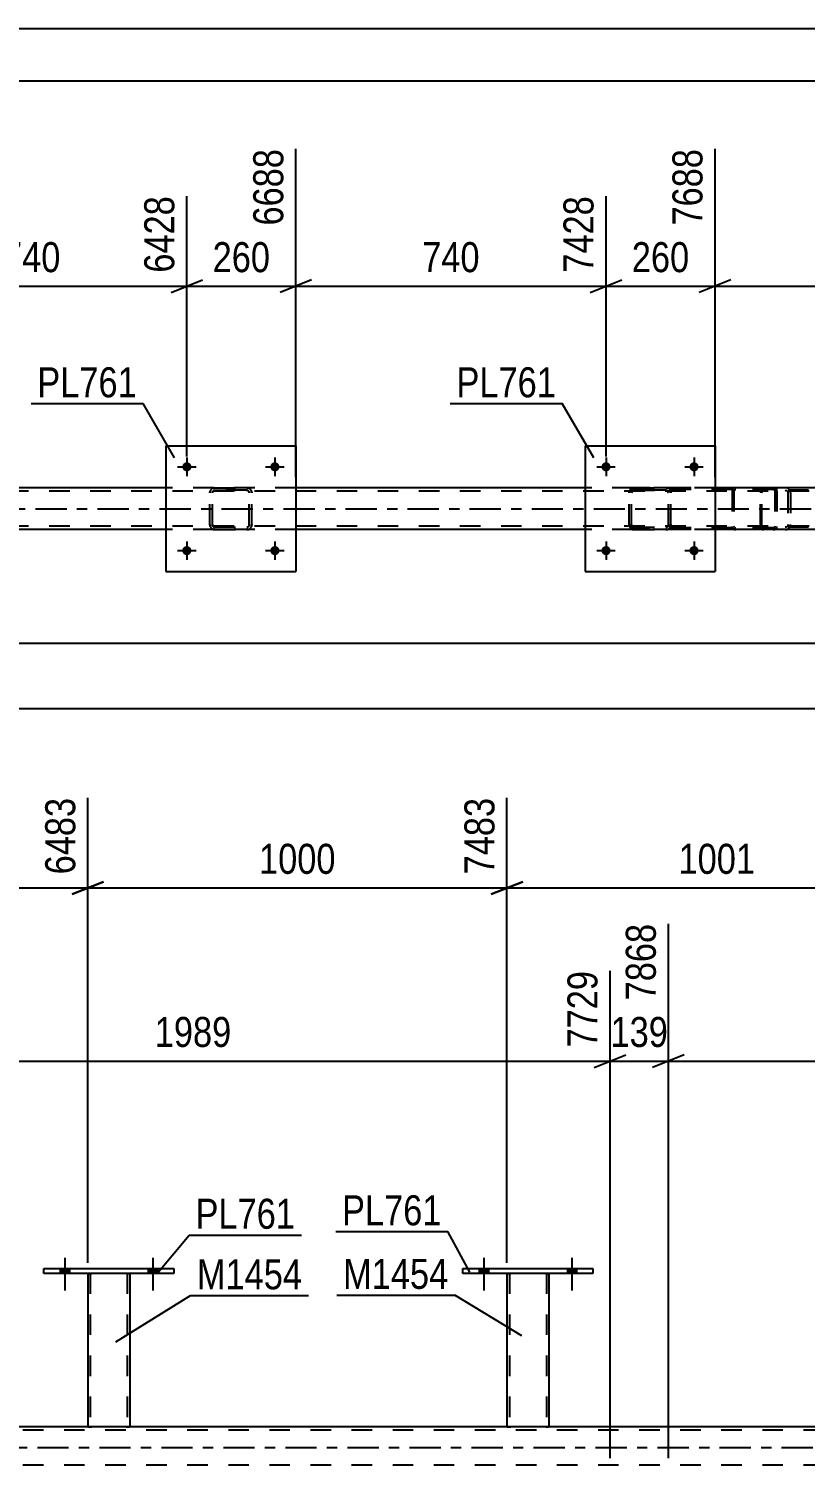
# Model space of a CAD drawing. Header units: millimetres. Extents: x 0 to 841, y 0 to 594.
# Drawn here: x 333 to 407.1, y 456.8 to 594 of the extents above; entities that cross this region are included whole.
import ezdxf

# ---------------------------------------------------------------- set-up
doc = ezdxf.new("R2010")
doc.units = ezdxf.units.MM
doc.linetypes.add('DXK_LINE_DOT2', pattern=[3.9198, 1.9599, -1.9599])
doc.linetypes.add('DXK_LINE_DOT3', pattern=[5.9187, 2.979, -0.9799, 0.9799, -0.9799])
doc.styles.add('Arial Narrow', font='ARIALN.TTF', dxfattribs={"height": 0.2})

# ---------------------------------------------------------------- blocks, each defined once
blk = doc.blocks.new('Unknown-318885939-1135')
at = {"color": 5, "linetype": 'Continuous'}
for p, q in [((841, 594), (0, 594)), ((836, 589), (5, 589))]:
    blk.add_line(p, q, dxfattribs=at)
blk = doc.blocks.new('Part-318885939-5201 - 5128')
at = {"color": 7, "linetype": 'DXK_LINE_DOT2'}
for p, q in [((402.92, 550.03), (402.86, 549.87)), ((403, 550.13), (402.92, 550.03)), ((403.11, 550.17), (403, 550.13)), ((415.26, 550.17), (403.11, 550.17)), ((404.38, 549.93), (404.38, 550.17)), ((405.39, 550.13), (405.2, 550.17)), ((402.86, 549.87), (402.84, 549.69)), ((402.84, 546.65), (402.84, 549.69)), ((402.97, 549.69), (402.98, 549.78)), ((402.97, 546.65), (402.97, 549.69)), ((402.98, 549.78), (403.01, 549.86)), ((403.01, 549.86), (403.06, 549.91)), ((403.06, 549.91), (403.11, 549.93)), ((415.26, 549.93), (403.11, 549.93)), ((405.2, 549.93), (405.29, 549.91)), ((405.29, 549.91), (405.38, 549.86)), ((405.38, 549.86), (405.43, 549.78)), ((405.43, 549.78), (405.45, 549.69)), ((405.45, 549.69), (405.45, 546.65)), ((405.68, 549.77), (405.66, 549.87)), ((405.7, 549.69), (405.68, 549.77)), ((405.7, 549.69), (405.7, 546.65)), ((402.84, 546.65), (402.86, 546.46)), ((402.86, 546.46), (402.92, 546.31)), ((402.92, 546.31), (403, 546.2)), ((402.98, 546.55), (402.97, 546.65)), ((403.01, 546.48), (402.98, 546.55)), ((403, 546.2), (403.11, 546.17)), ((403.06, 546.42), (403.01, 546.48)), ((403.11, 546.41), (403.06, 546.42)), ((415.26, 546.41), (403.11, 546.41)), ((415.26, 546.17), (403.11, 546.17)), ((404.38, 546.17), (404.38, 546.41)), ((405.29, 546.42), (405.2, 546.41)), ((405.2, 546.17), (405.39, 546.2)), ((405.38, 546.48), (405.29, 546.42)), ((405.43, 546.55), (405.38, 546.48)), ((405.45, 546.65), (405.43, 546.55)), ((405.66, 546.46), (405.68, 546.56)), ((405.68, 546.56), (405.7, 546.65))]:
    blk.add_line(p, q, dxfattribs=at)
for centre, start, end in [((405.21, 549.67), 23.8494, 68.8059), ((405.21, 546.66), 291.1941, 336.1506)]:
    blk.add_arc(centre, 0.492, start, end, dxfattribs=at)
blk = doc.blocks.new('Part-318885939-5285 - 5128')
at = {"color": 2, "linetype": 'Continuous'}
for p, q in [((346.09, 554.17), (346.09, 542.17)), ((346.09, 554.17), (358.49, 554.17)), ((358.49, 554.17), (358.49, 542.17)), ((346.09, 542.17), (358.49, 542.17))]:
    blk.add_line(p, q, dxfattribs=at)
blk = doc.blocks.new('Part-318885939-5157 - 5128')
at = {"color": 2, "linetype": 'Continuous'}
for p, q in [((346.09, 550.17), (318.5, 550.17)), ((386.09, 550.17), (358.49, 550.17)), ((426.14, 550.17), (398.49, 550.17)), ((346.09, 546.17), (318.5, 546.17)), ((386.09, 546.17), (358.49, 546.17)), ((426.14, 546.17), (398.49, 546.17))]:
    blk.add_line(p, q, dxfattribs=at)
at = {"color": 7, "linetype": 'DXK_LINE_DOT2'}
for p, q in [((358.49, 550.17), (346.09, 550.17)), ((398.49, 550.17), (386.09, 550.17)), ((768.09, 549.85), (90.98, 549.85)), ((768.09, 546.49), (90.98, 546.49)), ((358.49, 546.17), (346.09, 546.17)), ((398.49, 546.17), (386.09, 546.17))]:
    blk.add_line(p, q, dxfattribs=at)
at = {"color": 7, "linetype": 'DXK_LINE_DOT3'}
blk.add_line((90.98, 548.17), (768.09, 548.17), dxfattribs=at)
blk = doc.blocks.new('Part-318885939-5204 - 5128')
at = {"color": 7, "linetype": 'DXK_LINE_DOT2'}
for p, q in [((390.59, 550.13), (390.77, 550.17)), ((390.77, 550.17), (390.59, 550.13)), ((390.77, 550.17), (393.81, 550.17)), ((390.77, 550.17), (390.77, 550.17)), ((390.77, 550.17), (393.81, 550.17)), ((393.81, 550.17), (393.81, 550.17)), ((393.81, 550.17), (394, 550.13)), ((394, 550.13), (393.81, 550.17)), ((390.29, 549.69), (390.33, 549.87)), ((390.33, 549.87), (390.29, 549.69)), ((390.29, 546.65), (390.29, 549.69)), ((390.53, 549.69), (390.55, 549.78)), ((390.55, 549.78), (390.53, 549.69)), ((390.53, 546.65), (390.53, 549.69)), ((390.55, 549.78), (390.6, 549.86)), ((390.6, 549.86), (390.55, 549.78)), ((390.6, 549.86), (390.68, 549.91)), ((390.68, 549.91), (390.6, 549.86)), ((390.68, 549.91), (390.77, 549.93)), ((390.77, 549.93), (390.68, 549.91)), ((390.77, 549.93), (393.81, 549.93)), ((390.77, 549.93), (390.77, 549.93)), ((393.81, 549.93), (390.77, 549.93)), ((393.81, 549.93), (393.81, 549.93)), ((393.81, 549.93), (393.9, 549.91)), ((393.9, 549.91), (393.81, 549.93)), ((393.9, 549.91), (393.98, 549.86)), ((393.98, 549.86), (393.9, 549.91)), ((393.98, 549.86), (394.03, 549.78)), ((394.03, 549.78), (393.98, 549.86)), ((394.03, 549.78), (394.05, 549.69)), ((394.05, 549.69), (394.03, 549.78)), ((394.05, 546.65), (394.05, 549.69)), ((394.26, 549.87), (394.29, 549.69)), ((394.29, 549.69), (394.26, 549.87)), ((394.29, 546.65), (394.29, 549.69)), ((390.33, 546.46), (390.29, 546.65)), ((390.29, 546.65), (390.33, 546.46)), ((390.55, 546.55), (390.53, 546.65)), ((390.53, 546.65), (390.55, 546.55)), ((390.6, 546.48), (390.55, 546.55)), ((390.55, 546.55), (390.6, 546.48)), ((390.77, 546.17), (390.59, 546.2)), ((390.59, 546.2), (390.77, 546.17)), ((390.68, 546.42), (390.6, 546.48)), ((390.6, 546.48), (390.68, 546.42)), ((390.77, 546.41), (390.68, 546.42)), ((390.68, 546.42), (390.77, 546.41)), ((390.77, 546.41), (393.81, 546.41)), ((390.77, 546.41), (390.77, 546.41)), ((390.77, 546.41), (393.81, 546.41)), ((390.77, 546.17), (393.81, 546.17)), ((390.77, 546.17), (390.77, 546.17)), ((390.77, 546.17), (393.81, 546.17)), ((393.9, 546.42), (393.81, 546.41)), ((393.81, 546.41), (393.9, 546.42)), ((393.81, 546.41), (393.81, 546.41)), ((394, 546.2), (393.81, 546.17)), ((393.81, 546.17), (394, 546.2)), ((393.81, 546.17), (393.81, 546.17)), ((393.98, 546.48), (393.9, 546.42)), ((393.9, 546.42), (393.98, 546.48)), ((394.03, 546.55), (393.98, 546.48)), ((393.98, 546.48), (394.03, 546.55)), ((394.05, 546.65), (394.03, 546.55)), ((394.03, 546.55), (394.05, 546.65)), ((394.29, 546.65), (394.26, 546.46)), ((394.26, 546.46), (394.29, 546.65))]:
    blk.add_line(p, q, dxfattribs=at)
at = {"color": 7, "linetype": 'DXK_LINE_DOT3'}
blk.add_line((392.29, 548.17), (392.29, 548.17), dxfattribs=at)
at = {"color": 7, "linetype": 'DXK_LINE_DOT2'}
for centre, start, end in [((390.77, 549.69), 112.5, 157.5), ((390.77, 549.69), 112.5, 157.5), ((393.81, 549.69), 22.5, 67.5), ((393.81, 549.69), 22.5, 67.5), ((390.77, 546.65), 202.5, 247.5), ((390.77, 546.65), 202.5, 247.5), ((393.81, 546.65), 292.5, 337.5), ((393.81, 546.65), 292.5, 337.5)]:
    blk.add_arc(centre, 0.48, start, end, dxfattribs=at)
blk = doc.blocks.new('Part-318885939-5241 - 5128')
at = {"color": 7, "linetype": 'DXK_LINE_DOT2'}
for p, q in [((404.04, 550.17), (388.71, 550.17)), ((400.47, 550.17), (400.34, 550.14)), ((404.17, 550.14), (404.04, 550.17)), ((404.04, 550.01), (388.71, 550.01)), ((400.15, 549.97), (400.13, 549.85)), ((400.13, 549.85), (400.13, 546.49)), ((400.3, 549.85), (400.31, 549.91)), ((400.3, 549.85), (400.3, 546.49)), ((400.31, 549.91), (400.35, 549.96)), ((400.35, 549.96), (400.4, 549.99)), ((400.4, 549.99), (400.47, 550.01)), ((404.04, 550.01), (404.11, 549.99)), ((404.11, 549.99), (404.13, 549.98)), ((404.13, 549.98), (404.16, 549.96)), ((404.16, 549.96), (404.2, 549.91)), ((404.2, 549.91), (404.21, 549.85)), ((404.21, 549.85), (404.21, 546.49)), ((404.38, 549.85), (404.36, 549.97)), ((404.38, 549.85), (404.38, 546.49)), ((404.04, 546.33), (388.71, 546.33)), ((404.04, 546.17), (388.71, 546.17)), ((400.13, 546.49), (400.15, 546.36)), ((400.31, 546.43), (400.3, 546.49)), ((400.35, 546.37), (400.31, 546.43)), ((400.34, 546.19), (400.47, 546.17)), ((400.35, 546.37), (400.38, 546.35)), ((400.38, 546.35), (400.4, 546.34)), ((400.4, 546.34), (400.47, 546.33)), ((404.11, 546.34), (404.04, 546.33)), ((404.04, 546.17), (404.17, 546.19)), ((404.16, 546.37), (404.11, 546.34)), ((404.2, 546.43), (404.16, 546.37)), ((404.21, 546.49), (404.2, 546.43)), ((404.36, 546.36), (404.38, 546.49))]:
    blk.add_line(p, q, dxfattribs=at)
for centre, start, end in [((400.45, 549.83), 110.7583, 155.68), ((404.06, 549.83), 24.32, 69.2417), ((400.45, 546.5), 204.32, 249.2417), ((404.06, 546.5), 290.7583, 335.68)]:
    blk.add_arc(centre, 0.331, start, end, dxfattribs=at)
blk = doc.blocks.new('Bolt-318885939-5286 - 5128')
at = {"linetype": 'Continuous'}
for points in [[(388.53, 552.17, -1), (387.65, 552.17, -1)], [(396.93, 552.17, -1), (396.05, 552.17, -1)]]:
    blk.add_hatch(color=1, dxfattribs=at).paths.add_polyline_path(points)
at = {"color": 1, "linetype": 'Continuous'}
for p, q in [((388.09, 553.05), (388.09, 551.29)), ((396.49, 553.05), (396.49, 551.29)), ((387.21, 552.17), (388.97, 552.17)), ((395.61, 552.17), (397.37, 552.17))]:
    blk.add_line(p, q, dxfattribs=at)
blk = doc.blocks.new('Bolt-318885939-5287 - 5128')
at = {"linetype": 'Continuous'}
for points in [[(388.53, 544.17, -1), (387.65, 544.17, -1)], [(396.93, 544.17, -1), (396.05, 544.17, -1)]]:
    blk.add_hatch(color=1, dxfattribs=at).paths.add_polyline_path(points)
at = {"color": 1, "linetype": 'Continuous'}
for p, q in [((388.09, 545.05), (388.09, 543.29)), ((396.49, 545.05), (396.49, 543.29)), ((387.21, 544.17), (388.97, 544.17)), ((395.61, 544.17), (397.37, 544.17))]:
    blk.add_line(p, q, dxfattribs=at)
blk = doc.blocks.new('Part-318885939-5331 - 5128')
at = {"color": 2, "linetype": 'Continuous'}
for p, q in [((386.09, 554.17), (386.09, 542.17)), ((386.09, 554.17), (398.49, 554.17)), ((398.49, 554.17), (398.49, 542.17)), ((386.09, 542.17), (398.49, 542.17))]:
    blk.add_line(p, q, dxfattribs=at)
blk = doc.blocks.new('Part-318885939-5332 - 5128')
at = {"color": 7, "linetype": 'DXK_LINE_DOT2'}
for p, q in [((350.59, 550.13), (350.77, 550.17)), ((350.77, 550.17), (350.59, 550.13)), ((350.77, 550.17), (353.81, 550.17)), ((350.77, 550.17), (350.77, 550.17)), ((350.77, 550.17), (353.81, 550.17)), ((353.81, 550.17), (353.81, 550.17)), ((353.81, 550.17), (354, 550.13)), ((354, 550.13), (353.81, 550.17)), ((350.29, 549.69), (350.33, 549.87)), ((350.33, 549.87), (350.29, 549.69)), ((350.29, 546.65), (350.29, 549.69)), ((350.53, 549.69), (350.55, 549.78)), ((350.55, 549.78), (350.53, 549.69)), ((350.53, 546.65), (350.53, 549.69)), ((350.55, 549.78), (350.6, 549.86)), ((350.6, 549.86), (350.55, 549.78)), ((350.6, 549.86), (350.68, 549.91)), ((350.68, 549.91), (350.6, 549.86)), ((350.68, 549.91), (350.77, 549.93)), ((350.77, 549.93), (350.68, 549.91)), ((350.77, 549.93), (353.81, 549.93)), ((350.77, 549.93), (350.77, 549.93)), ((353.81, 549.93), (350.77, 549.93)), ((353.81, 549.93), (353.81, 549.93)), ((353.81, 549.93), (353.9, 549.91)), ((353.9, 549.91), (353.81, 549.93)), ((353.9, 549.91), (353.98, 549.86)), ((353.98, 549.86), (353.9, 549.91)), ((353.98, 549.86), (354.03, 549.78)), ((354.03, 549.78), (353.98, 549.86)), ((354.03, 549.78), (354.05, 549.69)), ((354.05, 549.69), (354.03, 549.78)), ((354.05, 546.65), (354.05, 549.69)), ((354.26, 549.87), (354.29, 549.69)), ((354.29, 549.69), (354.26, 549.87)), ((354.29, 546.65), (354.29, 549.69)), ((350.33, 546.46), (350.29, 546.65)), ((350.29, 546.65), (350.33, 546.46)), ((350.55, 546.55), (350.53, 546.65)), ((350.53, 546.65), (350.55, 546.55)), ((350.6, 546.48), (350.55, 546.55)), ((350.55, 546.55), (350.6, 546.48)), ((350.77, 546.17), (350.59, 546.2)), ((350.59, 546.2), (350.77, 546.17)), ((350.68, 546.42), (350.6, 546.48)), ((350.6, 546.48), (350.68, 546.42)), ((350.77, 546.41), (350.68, 546.42)), ((350.68, 546.42), (350.77, 546.41)), ((350.77, 546.41), (353.81, 546.41)), ((350.77, 546.41), (350.77, 546.41)), ((350.77, 546.41), (353.81, 546.41)), ((350.77, 546.17), (353.81, 546.17)), ((350.77, 546.17), (350.77, 546.17)), ((350.77, 546.17), (353.81, 546.17)), ((353.9, 546.42), (353.81, 546.41)), ((353.81, 546.41), (353.9, 546.42)), ((353.81, 546.41), (353.81, 546.41)), ((354, 546.2), (353.81, 546.17)), ((353.81, 546.17), (354, 546.2)), ((353.81, 546.17), (353.81, 546.17)), ((353.98, 546.48), (353.9, 546.42)), ((353.9, 546.42), (353.98, 546.48)), ((354.03, 546.55), (353.98, 546.48)), ((353.98, 546.48), (354.03, 546.55)), ((354.05, 546.65), (354.03, 546.55)), ((354.03, 546.55), (354.05, 546.65)), ((354.29, 546.65), (354.26, 546.46)), ((354.26, 546.46), (354.29, 546.65))]:
    blk.add_line(p, q, dxfattribs=at)
at = {"color": 7, "linetype": 'DXK_LINE_DOT3'}
blk.add_line((352.29, 548.17), (352.29, 548.17), dxfattribs=at)
at = {"color": 7, "linetype": 'DXK_LINE_DOT2'}
for centre, start, end in [((350.77, 549.69), 112.5, 157.5), ((350.77, 549.69), 112.5, 157.5), ((353.81, 549.69), 22.5, 67.5), ((353.81, 549.69), 22.5, 67.5), ((350.77, 546.65), 202.5, 247.5), ((350.77, 546.65), 202.5, 247.5), ((353.81, 546.65), 292.5, 337.5), ((353.81, 546.65), 292.5, 337.5)]:
    blk.add_arc(centre, 0.48, start, end, dxfattribs=at)
blk = doc.blocks.new('Bolt-318885939-5356 - 5128')
at = {"linetype": 'Continuous'}
for points in [[(348.53, 552.17, -1), (347.65, 552.17, -1)], [(356.93, 552.17, -1), (356.05, 552.17, -1)]]:
    blk.add_hatch(color=1, dxfattribs=at).paths.add_polyline_path(points)
at = {"color": 1, "linetype": 'Continuous'}
for p, q in [((348.09, 553.05), (348.09, 551.29)), ((356.49, 553.05), (356.49, 551.29)), ((347.21, 552.17), (348.97, 552.17)), ((355.61, 552.17), (357.37, 552.17))]:
    blk.add_line(p, q, dxfattribs=at)
blk = doc.blocks.new('Bolt-318885939-5357 - 5128')
at = {"linetype": 'Continuous'}
for points in [[(348.53, 544.17, -1), (347.65, 544.17, -1)], [(356.93, 544.17, -1), (356.05, 544.17, -1)]]:
    blk.add_hatch(color=1, dxfattribs=at).paths.add_polyline_path(points)
at = {"color": 1, "linetype": 'Continuous'}
for p, q in [((348.09, 545.05), (348.09, 543.29)), ((356.49, 545.05), (356.49, 543.29)), ((347.21, 544.17), (348.97, 544.17)), ((355.61, 544.17), (357.37, 544.17))]:
    blk.add_line(p, q, dxfattribs=at)
blk = doc.blocks.new('Bolt-318885939-3426 - 3359')
at = {"linetype": 'Continuous'}
for points in [[(376, 475.16), (376.88, 475.16), (376.88, 475.64), (376, 475.64)], [(384.4, 475.16), (385.28, 475.16), (385.28, 475.64), (384.4, 475.64)]]:
    blk.add_hatch(color=1, dxfattribs=at).paths.add_polyline_path(points)
at = {"color": 1, "linetype": 'Continuous'}
for p, q in [((376.44, 476.64), (376.44, 473.52)), ((384.84, 476.64), (384.84, 473.52)), ((376, 475.64), (376, 475.16)), ((376.88, 475.64), (376.88, 475.16)), ((384.4, 475.64), (384.4, 475.16)), ((385.28, 475.64), (385.28, 475.16))]:
    blk.add_line(p, q, dxfattribs=at)
blk = doc.blocks.new('Bolt-318885939-3427 - 3359')
at = {"linetype": 'Continuous'}
for points in [[(376, 475.16), (376.88, 475.16), (376.88, 475.64), (376, 475.64)], [(384.4, 475.16), (385.28, 475.16), (385.28, 475.64), (384.4, 475.64)]]:
    blk.add_hatch(color=1, dxfattribs=at).paths.add_polyline_path(points)
at = {"color": 1, "linetype": 'Continuous'}
for p, q in [((376.44, 476.64), (376.44, 473.52)), ((384.84, 476.64), (384.84, 473.52)), ((376, 475.64), (376, 475.16)), ((376.88, 475.64), (376.88, 475.16)), ((384.4, 475.64), (384.4, 475.16)), ((385.28, 475.64), (385.28, 475.16))]:
    blk.add_line(p, q, dxfattribs=at)
blk = doc.blocks.new('Bolt-318885939-3516 - 3359')
at = {"linetype": 'Continuous'}
for points in [[(336, 475.16), (336.88, 475.16), (336.88, 475.64), (336, 475.64)], [(344.4, 475.16), (345.28, 475.16), (345.28, 475.64), (344.4, 475.64)]]:
    blk.add_hatch(color=1, dxfattribs=at).paths.add_polyline_path(points)
at = {"color": 1, "linetype": 'Continuous'}
for p, q in [((336.44, 476.64), (336.44, 473.52)), ((344.84, 476.64), (344.84, 473.52)), ((336, 475.64), (336, 475.16)), ((336.88, 475.64), (336.88, 475.16)), ((344.4, 475.64), (344.4, 475.16)), ((345.28, 475.64), (345.28, 475.16))]:
    blk.add_line(p, q, dxfattribs=at)
blk = doc.blocks.new('Bolt-318885939-3517 - 3359')
at = {"linetype": 'Continuous'}
for points in [[(336, 475.16), (336.88, 475.16), (336.88, 475.64), (336, 475.64)], [(344.4, 475.16), (345.28, 475.16), (345.28, 475.64), (344.4, 475.64)]]:
    blk.add_hatch(color=1, dxfattribs=at).paths.add_polyline_path(points)
at = {"color": 1, "linetype": 'Continuous'}
for p, q in [((336.44, 476.64), (336.44, 473.52)), ((344.84, 476.64), (344.84, 473.52)), ((336, 475.64), (336, 475.16)), ((336.88, 475.64), (336.88, 475.16)), ((344.4, 475.64), (344.4, 475.16)), ((345.28, 475.64), (345.28, 475.16))]:
    blk.add_line(p, q, dxfattribs=at)
blk = doc.blocks.new('Part-318885939-3543 - 3359')
at = {"color": 2, "linetype": 'Continuous'}
for p, q in [((374.44, 475.64), (386.84, 475.64)), ((374.44, 475.16), (374.44, 475.64)), ((386.84, 475.16), (374.44, 475.16)), ((386.84, 475.64), (386.84, 475.16))]:
    blk.add_line(p, q, dxfattribs=at)
blk = doc.blocks.new('Part-318885939-3548 - 3359')
at = {"color": 2, "linetype": 'Continuous'}
for p, q in [((378.64, 475.16), (378.64, 460.52)), ((382.64, 475.16), (382.64, 460.52)), ((378.67, 460.52), (378.64, 460.52)), ((378.78, 460.52), (378.67, 460.52)), ((378.93, 460.52), (378.78, 460.52)), ((382.34, 460.52), (378.93, 460.52)), ((382.5, 460.52), (382.34, 460.52)), ((382.6, 460.52), (382.5, 460.52)), ((382.64, 460.52), (382.6, 460.52))]:
    blk.add_line(p, q, dxfattribs=at)
at = {"color": 7, "linetype": 'DXK_LINE_DOT2'}
for p, q in [((378.64, 475.16), (378.64, 475.16)), ((378.64, 475.16), (378.64, 475.16)), ((378.64, 475.16), (378.64, 475.16)), ((378.67, 475.16), (378.64, 475.16)), ((378.64, 475.16), (378.67, 475.16)), ((378.78, 475.16), (378.67, 475.16)), ((378.67, 475.16), (378.78, 475.16)), ((378.93, 475.16), (378.78, 475.16)), ((378.78, 475.16), (378.93, 475.16)), ((378.88, 475.16), (378.88, 475.16)), ((378.88, 475.16), (378.88, 460.52)), ((378.89, 475.16), (378.88, 475.16)), ((378.88, 475.16), (378.89, 475.16)), ((378.95, 475.16), (378.89, 475.16)), ((378.89, 475.16), (378.95, 475.16)), ((382.34, 475.16), (378.93, 475.16)), ((382.34, 475.16), (378.93, 475.16)), ((382.25, 475.16), (378.95, 475.16)), ((378.95, 475.16), (379.02, 475.16)), ((382.33, 475.16), (379.02, 475.16)), ((382.33, 475.16), (382.25, 475.16)), ((382.38, 475.16), (382.33, 475.16)), ((382.33, 475.16), (382.38, 475.16)), ((382.34, 475.16), (382.5, 475.16)), ((382.5, 475.16), (382.34, 475.16)), ((382.4, 475.16), (382.38, 475.16)), ((382.38, 475.16), (382.4, 475.16)), ((382.4, 475.16), (382.4, 475.16)), ((382.4, 475.16), (382.4, 460.52)), ((382.5, 475.16), (382.6, 475.16)), ((382.6, 475.16), (382.5, 475.16)), ((382.6, 475.16), (382.64, 475.16)), ((382.64, 475.16), (382.6, 475.16)), ((382.64, 475.16), (382.64, 475.16)), ((382.64, 475.16), (382.64, 475.16)), ((382.64, 475.16), (382.64, 475.16)), ((378.64, 460.52), (378.67, 460.52)), ((378.67, 460.52), (378.78, 460.52)), ((378.78, 460.52), (378.93, 460.52)), ((378.89, 460.52), (378.88, 460.52)), ((378.88, 460.52), (378.89, 460.52)), ((378.95, 460.52), (378.89, 460.52)), ((378.89, 460.52), (378.95, 460.52)), ((382.34, 460.52), (378.93, 460.52)), ((382.25, 460.52), (378.95, 460.52)), ((378.95, 460.52), (379.02, 460.52)), ((382.38, 460.52), (379.02, 460.52)), ((382.33, 460.52), (382.25, 460.52)), ((382.38, 460.52), (382.33, 460.52)), ((382.34, 460.52), (382.5, 460.52)), ((382.4, 460.52), (382.38, 460.52)), ((382.38, 460.52), (382.4, 460.52)), ((382.5, 460.52), (382.6, 460.52)), ((382.6, 460.52), (382.64, 460.52))]:
    blk.add_line(p, q, dxfattribs=at)
blk = doc.blocks.new('Part-318885939-3625 - 3359')
at = {"color": 2, "linetype": 'Continuous'}
for p, q in [((334.44, 475.64), (346.84, 475.64)), ((334.44, 475.16), (334.44, 475.64)), ((346.84, 475.16), (334.44, 475.16)), ((346.84, 475.64), (346.84, 475.16))]:
    blk.add_line(p, q, dxfattribs=at)
blk = doc.blocks.new('Part-318885939-3630 - 3359')
at = {"color": 2, "linetype": 'Continuous'}
for p, q in [((338.64, 475.16), (338.64, 460.52)), ((342.64, 475.16), (342.64, 460.52)), ((338.67, 460.52), (338.64, 460.52)), ((338.78, 460.52), (338.67, 460.52)), ((338.93, 460.52), (338.78, 460.52)), ((342.34, 460.52), (338.93, 460.52)), ((342.5, 460.52), (342.34, 460.52)), ((342.6, 460.52), (342.5, 460.52)), ((342.64, 460.52), (342.6, 460.52))]:
    blk.add_line(p, q, dxfattribs=at)
at = {"color": 7, "linetype": 'DXK_LINE_DOT2'}
for p, q in [((338.64, 475.16), (338.64, 475.16)), ((338.64, 475.16), (338.64, 475.16)), ((338.64, 475.16), (338.64, 475.16)), ((338.67, 475.16), (338.64, 475.16)), ((338.64, 475.16), (338.67, 475.16)), ((338.78, 475.16), (338.67, 475.16)), ((338.67, 475.16), (338.78, 475.16)), ((338.93, 475.16), (338.78, 475.16)), ((338.78, 475.16), (338.93, 475.16)), ((338.88, 475.16), (338.88, 475.16)), ((338.88, 475.16), (338.88, 460.52)), ((338.89, 475.16), (338.88, 475.16)), ((338.88, 475.16), (338.89, 475.16)), ((338.95, 475.16), (338.89, 475.16)), ((338.89, 475.16), (338.95, 475.16)), ((342.34, 475.16), (338.93, 475.16)), ((342.34, 475.16), (338.93, 475.16)), ((342.25, 475.16), (338.95, 475.16)), ((338.95, 475.16), (339.02, 475.16)), ((342.33, 475.16), (339.02, 475.16)), ((342.33, 475.16), (342.25, 475.16)), ((342.38, 475.16), (342.33, 475.16)), ((342.33, 475.16), (342.38, 475.16)), ((342.34, 475.16), (342.5, 475.16)), ((342.5, 475.16), (342.34, 475.16)), ((342.4, 475.16), (342.38, 475.16)), ((342.38, 475.16), (342.4, 475.16)), ((342.4, 475.16), (342.4, 475.16)), ((342.4, 475.16), (342.4, 460.52)), ((342.5, 475.16), (342.6, 475.16)), ((342.6, 475.16), (342.5, 475.16)), ((342.6, 475.16), (342.64, 475.16)), ((342.64, 475.16), (342.6, 475.16)), ((342.64, 475.16), (342.64, 475.16)), ((342.64, 475.16), (342.64, 475.16)), ((342.64, 475.16), (342.64, 475.16)), ((338.64, 460.52), (338.67, 460.52)), ((338.67, 460.52), (338.78, 460.52)), ((338.78, 460.52), (338.93, 460.52)), ((338.89, 460.52), (338.88, 460.52)), ((338.88, 460.52), (338.89, 460.52)), ((338.95, 460.52), (338.89, 460.52)), ((338.89, 460.52), (338.95, 460.52)), ((342.34, 460.52), (338.93, 460.52)), ((342.25, 460.52), (338.95, 460.52)), ((338.95, 460.52), (339.02, 460.52)), ((342.38, 460.52), (339.02, 460.52)), ((342.33, 460.52), (342.25, 460.52)), ((342.38, 460.52), (342.33, 460.52)), ((342.34, 460.52), (342.5, 460.52)), ((342.4, 460.52), (342.38, 460.52)), ((342.38, 460.52), (342.4, 460.52)), ((342.5, 460.52), (342.6, 460.52)), ((342.6, 460.52), (342.64, 460.52))]:
    blk.add_line(p, q, dxfattribs=at)
blk = doc.blocks.new('Part-318885939-3751 - 3359')
at = {"color": 7, "linetype": 'DXK_LINE_DOT2'}
for p, q in [((800.87, 460.2), (79.32, 460.2)), ((342.64, 460.52), (338.64, 460.52)), ((382.64, 460.52), (378.64, 460.52)), ((800.87, 456.84), (79.32, 456.84))]:
    blk.add_line(p, q, dxfattribs=at)
at = {"color": 2, "linetype": 'Continuous'}
for p, q in [((338.64, 460.52), (302.64, 460.52)), ((378.64, 460.52), (342.64, 460.52)), ((418.69, 460.52), (382.64, 460.52))]:
    blk.add_line(p, q, dxfattribs=at)
at = {"color": 7, "linetype": 'DXK_LINE_DOT3'}
blk.add_line((79.32, 458.52), (800.87, 458.52), dxfattribs=at)
blk = doc.blocks.new('StraightDimension-318885939-22563 - 5128')
at = {"color": 7, "linetype": 'Continuous'}
for p, q in [((358.49, 551.17), (358.49, 582.52)), ((388.09, 553.17), (388.09, 578.02)), ((359.99, 570.01), (356.99, 568.81)), ((358.49, 569.41), (388.09, 569.41)), ((386.59, 568.81), (389.59, 570.01))]:
    blk.add_line(p, q, dxfattribs=at)
at = {"color": 0}
blk.add_wipeout([(376.63, 570.16), (376.63, 574.36), (369.95, 574.36), (369.95, 570.16)], dxfattribs=at)
at = {"color": 3, "style": 'Arial Narrow'}
blk.add_text('740', height=2.863, dxfattribs=at).set_placement((370.55, 570.76))
at = {"color": 0, "linetype": 'Continuous'}
blk.add_wipeout([(387.49, 578.62), (383.29, 578.62), (383.29, 570.11), (387.49, 570.11)], dxfattribs=at)
at = {"color": 3, "linetype": 'Continuous', "style": 'Arial Narrow'}
blk.add_text('7428', height=2.863, rotation=90.0002, dxfattribs=at).set_placement((386.89, 570.71))
blk = doc.blocks.new('StraightDimension-318885939-22564 - 5128')
at = {"color": 7, "linetype": 'Continuous'}
for p, q in [((358.49, 551.17), (358.49, 582.52)), ((348.09, 553.17), (348.09, 578.02)), ((346.59, 568.81), (349.59, 570.01)), ((348.09, 569.41), (358.49, 569.41)), ((359.99, 570.01), (356.99, 568.81))]:
    blk.add_line(p, q, dxfattribs=at)
at = {"color": 0}
blk.add_wipeout([(356.63, 570.16), (356.63, 574.36), (349.95, 574.36), (349.95, 570.16)], dxfattribs=at)
at = {"color": 3, "style": 'Arial Narrow'}
blk.add_text('260', height=2.863, dxfattribs=at).set_placement((350.55, 570.76))
at = {"color": 0, "linetype": 'Continuous'}
blk.add_wipeout([(357.89, 583.12), (353.69, 583.12), (353.69, 574.61), (357.89, 574.61)], dxfattribs=at)
at = {"color": 3, "linetype": 'Continuous', "style": 'Arial Narrow'}
blk.add_text('6688', height=2.863, rotation=90.0002, dxfattribs=at).set_placement((357.29, 575.21))
blk = doc.blocks.new('StraightDimension-318885939-22565 - 5128')
at = {"color": 7, "linetype": 'Continuous'}
for p, q in [((318.5, 551.17), (318.5, 582.52)), ((348.09, 553.17), (348.09, 578.02)), ((320, 570.01), (317, 568.81)), ((318.5, 569.41), (348.09, 569.41)), ((346.59, 568.81), (349.59, 570.01))]:
    blk.add_line(p, q, dxfattribs=at)
at = {"color": 0}
blk.add_wipeout([(336.64, 570.16), (336.64, 574.36), (329.95, 574.36), (329.95, 570.16)], dxfattribs=at)
at = {"color": 3, "style": 'Arial Narrow'}
blk.add_text('740', height=2.863, dxfattribs=at).set_placement((330.55, 570.76))
at = {"color": 0, "linetype": 'Continuous'}
blk.add_wipeout([(347.49, 578.62), (343.29, 578.62), (343.29, 570.11), (347.49, 570.11)], dxfattribs=at)
at = {"color": 3, "linetype": 'Continuous', "style": 'Arial Narrow'}
blk.add_text('6428', height=2.863, rotation=90.0002, dxfattribs=at).set_placement((346.89, 570.71))
blk = doc.blocks.new('StraightDimension-318885939-9097 - 5128')
at = {"color": 7, "linetype": 'Continuous'}
blk.add_line((90.98, 535.34), (804.22, 535.34), dxfattribs=at)
blk = doc.blocks.new('StraightDimension-318885939-6133 - 5128')
at = {"color": 7, "linetype": 'Continuous'}
blk.add_line((90.34, 529.08), (804.86, 529.08), dxfattribs=at)
blk = doc.blocks.new('StraightDimension-318885939-22561 - 5128')
at = {"color": 7, "linetype": 'Continuous'}
for p, q in [((398.49, 551.17), (398.49, 582.52)), ((428.14, 553.17), (428.14, 578.02)), ((399.99, 570.01), (396.99, 568.81)), ((398.49, 569.41), (428.14, 569.41)), ((426.64, 568.81), (429.64, 570.01))]:
    blk.add_line(p, q, dxfattribs=at)
at = {"color": 0}
blk.add_wipeout([(416.66, 570.16), (416.66, 574.36), (409.98, 574.36), (409.98, 570.16)], dxfattribs=at)
at = {"color": 3, "style": 'Arial Narrow'}
blk.add_text('741', height=2.863, dxfattribs=at).set_placement((410.58, 570.76))
at = {"color": 0, "linetype": 'Continuous'}
blk.add_wipeout([(427.54, 578.62), (423.34, 578.62), (423.34, 570.11), (427.54, 570.11)], dxfattribs=at)
at = {"color": 3, "linetype": 'Continuous', "style": 'Arial Narrow'}
blk.add_text('8429', height=2.863, rotation=90.0002, dxfattribs=at).set_placement((426.94, 570.71))
blk = doc.blocks.new('StraightDimension-318885939-22562 - 5128')
at = {"color": 7, "linetype": 'Continuous'}
for p, q in [((398.49, 551.17), (398.49, 582.52)), ((388.09, 553.17), (388.09, 578.02)), ((386.59, 568.81), (389.59, 570.01)), ((388.09, 569.41), (398.49, 569.41)), ((399.99, 570.01), (396.99, 568.81))]:
    blk.add_line(p, q, dxfattribs=at)
at = {"color": 0}
blk.add_wipeout([(396.63, 570.16), (396.63, 574.36), (389.95, 574.36), (389.95, 570.16)], dxfattribs=at)
at = {"color": 3, "style": 'Arial Narrow'}
blk.add_text('260', height=2.863, dxfattribs=at).set_placement((390.55, 570.76))
at = {"color": 0, "linetype": 'Continuous'}
blk.add_wipeout([(397.89, 583.12), (393.69, 583.12), (393.69, 574.61), (397.89, 574.61)], dxfattribs=at)
at = {"color": 3, "linetype": 'Continuous', "style": 'Arial Narrow'}
blk.add_text('7688', height=2.863, rotation=90.0002, dxfattribs=at).set_placement((397.29, 575.21))
blk = doc.blocks.new('StraightDimension-318885939-24638 - 3359')
at = {"color": 7, "linetype": 'Continuous'}
for p, q in [((338.64, 476.16), (338.64, 520.58)), ((378.64, 476.16), (378.64, 520.58)), ((340.14, 512.56), (337.14, 511.36)), ((338.64, 511.96), (378.64, 511.96)), ((377.14, 511.36), (380.14, 512.56))]:
    blk.add_line(p, q, dxfattribs=at)
at = {"color": 0}
blk.add_wipeout([(362.89, 512.71), (362.89, 516.91), (354.38, 516.91), (354.38, 512.71)], dxfattribs=at)
at = {"color": 3, "style": 'Arial Narrow'}
blk.add_text('1000', height=2.863, dxfattribs=at).set_placement((354.98, 513.31))
at = {"color": 0, "linetype": 'Continuous'}
blk.add_wipeout([(378.04, 521.18), (373.84, 521.18), (373.84, 512.66), (378.04, 512.66)], dxfattribs=at)
at = {"color": 3, "linetype": 'Continuous', "style": 'Arial Narrow'}
blk.add_text('7483', height=2.863, rotation=90.0002, dxfattribs=at).set_placement((377.44, 513.26))
blk = doc.blocks.new('StraightDimension-318885939-24637 - 3359')
at = {"color": 7, "linetype": 'Continuous'}
for p, q in [((378.64, 476.16), (378.64, 520.58)), ((418.69, 476.16), (418.69, 520.58)), ((380.14, 512.56), (377.14, 511.36)), ((378.64, 511.96), (418.69, 511.96)), ((417.19, 511.36), (420.19, 512.56))]:
    blk.add_line(p, q, dxfattribs=at)
at = {"color": 0}
blk.add_wipeout([(402.92, 512.71), (402.92, 516.91), (394.41, 516.91), (394.41, 512.71)], dxfattribs=at)
at = {"color": 3, "style": 'Arial Narrow'}
blk.add_text('1001', height=2.863, dxfattribs=at).set_placement((395.01, 513.31))
at = {"color": 0, "linetype": 'Continuous'}
blk.add_wipeout([(418.09, 521.18), (413.89, 521.18), (413.89, 512.66), (418.09, 512.66)], dxfattribs=at)
at = {"color": 3, "linetype": 'Continuous', "style": 'Arial Narrow'}
blk.add_text('8484', height=2.863, rotation=90.0002, dxfattribs=at).set_placement((417.49, 513.26))
blk = doc.blocks.new('StraightDimension-318885939-4780 - 3359')
at = {"color": 7, "linetype": 'Continuous'}
for p, q in [((394.04, 457.52), (394.04, 508.54)), ((388.47, 457.52), (388.47, 504.04)), ((386.97, 494.83), (389.97, 496.03)), ((388.47, 495.43), (394.04, 495.43)), ((395.54, 496.03), (392.54, 494.83))]:
    blk.add_line(p, q, dxfattribs=at)
at = {"color": 0}
blk.add_wipeout([(394.6, 496.18), (394.6, 500.38), (387.92, 500.38), (387.92, 496.18)], dxfattribs=at)
at = {"color": 3, "style": 'Arial Narrow'}
blk.add_text('139', height=2.863, dxfattribs=at).set_placement((388.52, 496.78))
at = {"color": 0, "linetype": 'Continuous'}
blk.add_wipeout([(393.44, 509.14), (389.24, 509.14), (389.24, 500.63), (393.44, 500.63)], dxfattribs=at)
at = {"color": 3, "linetype": 'Continuous', "style": 'Arial Narrow'}
blk.add_text('7868', height=2.863, rotation=90.0002, dxfattribs=at).set_placement((392.84, 501.23))
blk = doc.blocks.new('StraightDimension-318885939-4799 - 3359')
at = {"color": 7, "linetype": 'Continuous'}
for p, q in [((394.04, 457.52), (394.04, 508.54)), ((473.6, 457.52), (473.6, 504.04)), ((395.54, 496.03), (392.54, 494.83)), ((394.04, 495.43), (473.6, 495.43)), ((472.1, 494.83), (475.1, 496.03))]:
    blk.add_line(p, q, dxfattribs=at)
at = {"color": 0}
blk.add_wipeout([(438.08, 496.18), (438.08, 500.38), (429.57, 500.38), (429.57, 496.18)], dxfattribs=at)
at = {"color": 3, "style": 'Arial Narrow'}
blk.add_text('1989', height=2.863, dxfattribs=at).set_placement((430.17, 496.78))
at = {"color": 0, "linetype": 'Continuous'}
blk.add_wipeout([(473, 504.64), (468.8, 504.64), (468.8, 496.13), (473, 496.13)], dxfattribs=at)
at = {"color": 3, "linetype": 'Continuous', "style": 'Arial Narrow'}
blk.add_text('9857', height=2.863, rotation=90.0002, dxfattribs=at).set_placement((472.4, 496.73))
blk = doc.blocks.new('StraightDimension-318885939-4761 - 3359')
at = {"color": 7, "linetype": 'Continuous'}
for p, q in [((308.91, 457.52), (308.91, 508.54)), ((388.47, 457.52), (388.47, 504.04)), ((310.41, 496.03), (307.41, 494.83)), ((308.91, 495.43), (388.47, 495.43)), ((386.97, 494.83), (389.97, 496.03))]:
    blk.add_line(p, q, dxfattribs=at)
at = {"color": 0}
blk.add_wipeout([(352.95, 496.18), (352.95, 500.38), (344.43, 500.38), (344.43, 496.18)], dxfattribs=at)
at = {"color": 3, "style": 'Arial Narrow'}
blk.add_text('1989', height=2.863, dxfattribs=at).set_placement((345.03, 496.78))
at = {"color": 0, "linetype": 'Continuous'}
blk.add_wipeout([(387.87, 504.64), (383.67, 504.64), (383.67, 496.13), (387.87, 496.13)], dxfattribs=at)
at = {"color": 3, "linetype": 'Continuous', "style": 'Arial Narrow'}
blk.add_text('7729', height=2.863, rotation=90.0002, dxfattribs=at).set_placement((387.27, 496.73))
blk = doc.blocks.new('StraightDimension-318885939-24639 - 3359')
at = {"color": 7, "linetype": 'Continuous'}
for p, q in [((298.68, 476.16), (298.68, 520.58)), ((338.64, 476.16), (338.64, 520.58)), ((300.18, 512.56), (297.18, 511.36)), ((298.68, 511.96), (338.64, 511.96)), ((337.14, 511.36), (340.14, 512.56))]:
    blk.add_line(p, q, dxfattribs=at)
at = {"color": 0}
blk.add_wipeout([(322, 512.71), (322, 516.91), (315.31, 516.91), (315.31, 512.71)], dxfattribs=at)
at = {"color": 3, "style": 'Arial Narrow'}
blk.add_text('999', height=2.863, dxfattribs=at).set_placement((315.91, 513.31))
at = {"color": 0, "linetype": 'Continuous'}
blk.add_wipeout([(338.04, 521.18), (333.84, 521.18), (333.84, 512.66), (338.04, 512.66)], dxfattribs=at)
at = {"color": 3, "linetype": 'Continuous', "style": 'Arial Narrow'}
blk.add_text('6483', height=2.863, rotation=90.0002, dxfattribs=at).set_placement((337.44, 513.26))
blk = doc.blocks.new('Mark-318885939-5281 - 5128')
at = {"color": 0}
blk.add_wipeout([(343.32, 558.81), (343.32, 561.81), (333.82, 561.81), (333.82, 558.81)], dxfattribs=at)
blk.add_wipeout([(343.32, 558.81), (343.32, 561.81), (333.82, 561.81), (333.82, 558.81)], dxfattribs=at)
at = {"color": 30, "linetype": 'Continuous'}
for p in [(333.22, 558.21), (346.92, 553.02)]:
    blk.add_line(p, (343.92, 558.21), dxfattribs=at)
at = {"color": 3, "style": 'Arial Narrow'}
blk.add_text('PL761', height=2.863, dxfattribs=at).set_placement((333.82, 558.81))
blk = doc.blocks.new('Mark-318885939-5327 - 5128')
at = {"color": 0}
blk.add_wipeout([(383.32, 558.81), (383.32, 561.81), (373.82, 561.81), (373.82, 558.81)], dxfattribs=at)
blk.add_wipeout([(383.32, 558.81), (383.32, 561.81), (373.82, 561.81), (373.82, 558.81)], dxfattribs=at)
at = {"color": 30, "linetype": 'Continuous'}
for p in [(373.22, 558.21), (386.92, 553.02)]:
    blk.add_line(p, (383.92, 558.21), dxfattribs=at)
at = {"color": 3, "style": 'Arial Narrow'}
blk.add_text('PL761', height=2.863, dxfattribs=at).set_placement((373.82, 558.81))
blk = doc.blocks.new('Mark-318885939-3621 - 3359')
at = {"color": 0}
blk.add_wipeout([(358.43, 479.42), (358.43, 482.42), (348.92, 482.42), (348.92, 479.42)], dxfattribs=at)
blk.add_wipeout([(358.43, 479.42), (358.43, 482.42), (348.92, 482.42), (348.92, 479.42)], dxfattribs=at)
at = {"color": 30, "linetype": 'Continuous'}
for p, q in [((345.37, 475.31), (348.32, 478.82)), ((348.32, 478.82), (359.03, 478.82))]:
    blk.add_line(p, q, dxfattribs=at)
at = {"color": 3, "style": 'Arial Narrow'}
blk.add_text('PL761', height=2.863, dxfattribs=at).set_placement((348.92, 479.42))
blk = doc.blocks.new('Mark-318885939-3539 - 3359')
at = {"color": 0}
blk.add_wipeout([(372.4, 479.75), (372.4, 482.75), (362.9, 482.75), (362.9, 479.75)], dxfattribs=at)
blk.add_wipeout([(372.4, 479.75), (372.4, 482.75), (362.9, 482.75), (362.9, 479.75)], dxfattribs=at)
at = {"color": 30, "linetype": 'Continuous'}
for p in [(362.3, 479.15), (375.1, 475.29)]:
    blk.add_line(p, (373, 479.15), dxfattribs=at)
at = {"color": 3, "style": 'Arial Narrow'}
blk.add_text('PL761', height=2.863, dxfattribs=at).set_placement((362.9, 479.75))
blk = doc.blocks.new('Mark-318885939-3544 - 3359')
at = {"color": 0}
blk.add_wipeout([(373.05, 473.68), (373.05, 476.68), (363, 476.68), (363, 473.68)], dxfattribs=at)
blk.add_wipeout([(373.05, 473.68), (373.05, 476.68), (363, 476.68), (363, 473.68)], dxfattribs=at)
at = {"color": 30, "linetype": 'Continuous'}
for p in [(362.4, 473.08), (380.05, 469.2)]:
    blk.add_line(p, (373.65, 473.08), dxfattribs=at)
at = {"color": 3, "style": 'Arial Narrow'}
blk.add_text('M1454', height=2.863, dxfattribs=at).set_placement((363, 473.68))
blk = doc.blocks.new('Mark-318885939-3626 - 3359')
at = {"color": 0}
blk.add_wipeout([(359.11, 473.64), (359.11, 476.64), (349.05, 476.64), (349.05, 473.64)], dxfattribs=at)
blk.add_wipeout([(359.11, 473.64), (359.11, 476.64), (349.05, 476.64), (349.05, 473.64)], dxfattribs=at)
at = {"color": 30, "linetype": 'Continuous'}
for p, q in [((341.31, 468.63), (348.45, 473.04)), ((348.45, 473.04), (359.71, 473.04))]:
    blk.add_line(p, q, dxfattribs=at)
at = {"color": 3, "style": 'Arial Narrow'}
blk.add_text('M1454', height=2.863, dxfattribs=at).set_placement((349.05, 473.64))

msp = doc.modelspace()

# ---------------------------------------------------------------- block references
for name in ['Unknown-318885939-1135', 'Part-318885939-5285 - 5128', 'Part-318885939-5331 - 5128', 'Bolt-318885939-5356 - 5128', 'Bolt-318885939-5286 - 5128', 'Part-318885939-5157 - 5128', 'Part-318885939-5332 - 5128', 'Part-318885939-5241 - 5128', 'Part-318885939-5204 - 5128', 'Part-318885939-5201 - 5128', 'Bolt-318885939-5357 - 5128', 'Bolt-318885939-5287 - 5128', 'Bolt-318885939-3516 - 3359', 'Bolt-318885939-3517 - 3359', 'Bolt-318885939-3426 - 3359', 'Bolt-318885939-3427 - 3359', 'Part-318885939-3625 - 3359', 'Part-318885939-3630 - 3359', 'Part-318885939-3543 - 3359', 'Part-318885939-3548 - 3359', 'Part-318885939-3751 - 3359']:
    msp.add_blockref(name, (0, 0))

# ---------------------------------------------------------------- next in the draw order: block references
for name in ['StraightDimension-318885939-22563 - 5128', 'StraightDimension-318885939-22561 - 5128', 'StraightDimension-318885939-9097 - 5128', 'StraightDimension-318885939-24638 - 3359']:
    msp.add_blockref(name, (0, 0))

# ---------------------------------------------------------------- next in the draw order: block references
for name in ['StraightDimension-318885939-22564 - 5128', 'StraightDimension-318885939-22562 - 5128', 'StraightDimension-318885939-6133 - 5128', 'StraightDimension-318885939-24637 - 3359']:
    msp.add_blockref(name, (0, 0))

# ---------------------------------------------------------------- next in the draw order: block references
for name in ['StraightDimension-318885939-22565 - 5128', 'Mark-318885939-5327 - 5128', 'StraightDimension-318885939-4780 - 3359']:
    msp.add_blockref(name, (0, 0))

# ---------------------------------------------------------------- next in the draw order: block references
for name in ['Mark-318885939-5281 - 5128', 'StraightDimension-318885939-4761 - 3359', 'StraightDimension-318885939-4799 - 3359']:
    msp.add_blockref(name, (0, 0))

# ---------------------------------------------------------------- next in the draw order: block references
for name in ['StraightDimension-318885939-24639 - 3359', 'Mark-318885939-3621 - 3359', 'Mark-318885939-3539 - 3359']:
    msp.add_blockref(name, (0, 0))

# ---------------------------------------------------------------- next in the draw order: block references
for name in ['Mark-318885939-3626 - 3359', 'Mark-318885939-3544 - 3359']:
    msp.add_blockref(name, (0, 0))

doc.saveas('drawing.dxf')
